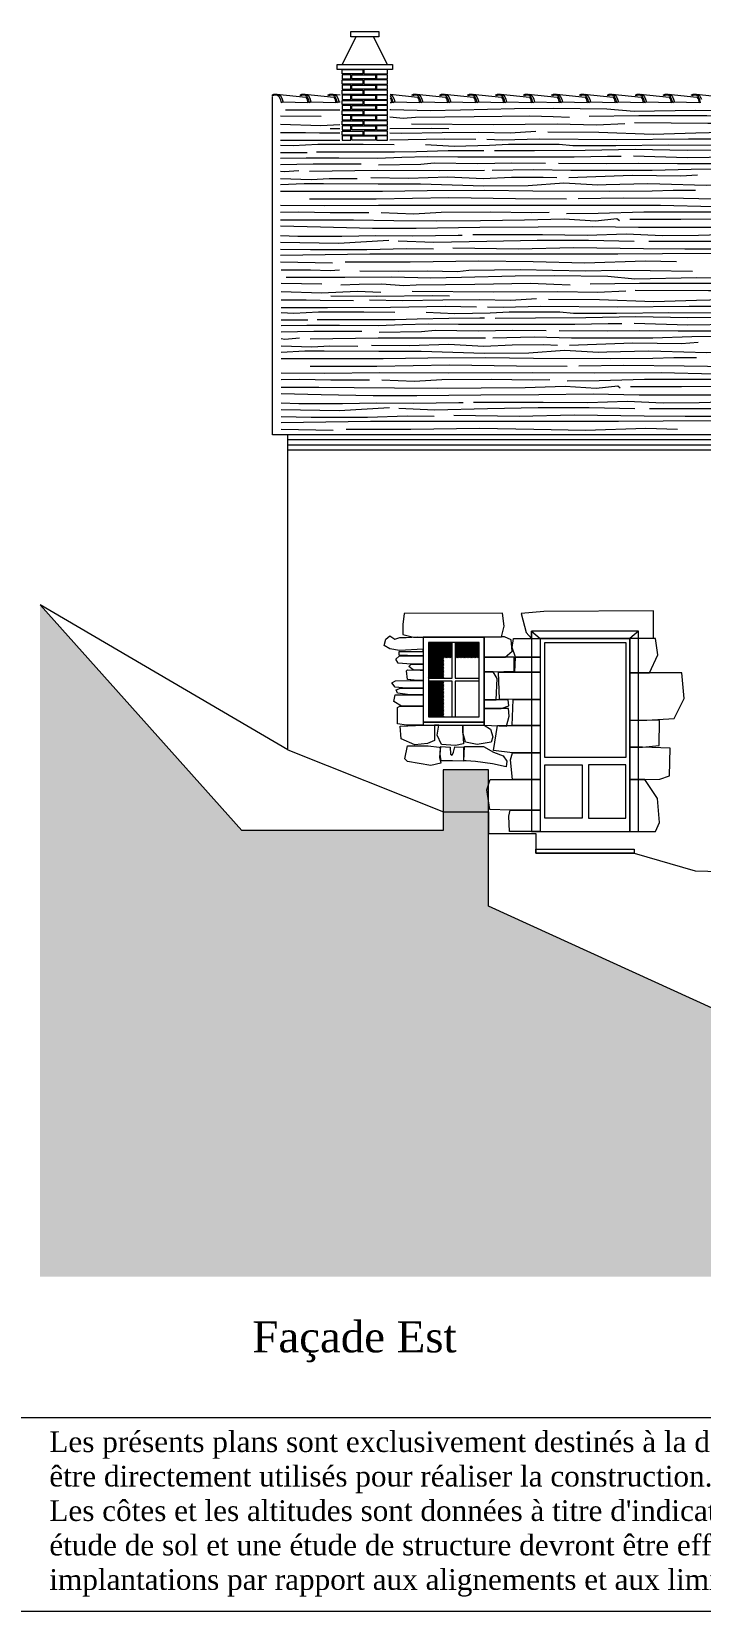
# Model space of a CAD drawing. Header units: millimetres. Extents: x -17502 to -16646, y 1856 to 2034.
# Drawn here: x -17155 to -17148.53, y 1856.2 to 1871.49 of the extents above; entities that cross this region are included whole.
import ezdxf

# ---------------------------------------------------------------- set-up
doc = ezdxf.new("R2010")
doc.units = ezdxf.units.MM
doc.layers.get('0').update_dxf_attribs({"lineweight": 9})
doc.layers.add('blocs', color=7, linetype='Continuous')
doc.layers.add('COUPE', color=7, linetype='Continuous', lineweight=9)
doc.styles.get("Standard").update_dxf_attribs({"font": 'times.ttf'})

msp = doc.modelspace()

# ---------------------------------------------------------------- hatches: boundary and pattern name
at = {"lineweight": 9}
msp.add_hatch(color=254, dxfattribs=at).paths.add_polyline_path([(-17129.451, 1860.347), (-17136.153, 1860.528), (-17139.438, 1860.759), (-17140.123, 1860.808), (-17142.623, 1860.808), (-17143.308, 1860.827), (-17143.653, 1861.318), (-17147.302, 1861.529), (-17150.575, 1863.022), (-17150.575, 1864.34), (-17151.014, 1864.34), (-17151.014, 1863.756), (-17152.963, 1863.756), (-17154.915, 1865.94), (-17154.915, 1859.435), (-17129.451, 1859.435)])
h = msp.add_hatch(dxfattribs=at)
h.set_pattern_fill('ANSI31', color=252, scale=0.003, angle=90, style=0)
h.set_pattern_definition([(135, (3149.006575, 3146.999477), (-0.006735192091, -0.006735192091), [])])
h.paths.add_polyline_path([(-17151.008, 1865.424), (-17150.928, 1865.424), (-17150.928, 1865.574), (-17151.158, 1865.574), (-17151.158, 1865.229), (-17151.008, 1865.229)])
h.paths.add_polyline_path([(-17151.008, 1865.199), (-17151.158, 1865.199), (-17151.158, 1864.854), (-17151.008, 1864.854)])
h.paths.add_polyline_path([(-17150.668, 1865.574), (-17150.898, 1865.574), (-17150.898, 1865.424), (-17150.668, 1865.424)])
h.paths.add_polyline_path([(-17147.332, 1865.864), (-17147.792, 1865.864), (-17147.792, 1865.454), (-17147.642, 1865.454), (-17147.642, 1865.714), (-17147.332, 1865.714)])
h.paths.add_polyline_path([(-17146.772, 1865.864), (-17147.232, 1865.864), (-17147.232, 1865.714), (-17146.772, 1865.714)])
h.paths.add_polyline_path([(-17147.642, 1865.424), (-17147.792, 1865.424), (-17147.792, 1865.014), (-17147.642, 1865.014)])
h.paths.add_polyline_path([(-17147.642, 1864.984), (-17147.792, 1864.984), (-17147.792, 1864.574), (-17147.642, 1864.574)])

# ---------------------------------------------------------------- linework, layer by layer
for p, q in [((-17152.963, 1863.756), (-17154.915, 1865.94)), ((-17150.575, 1864.34), (-17151.014, 1864.34)), ((-17151.014, 1864.34), (-17151.014, 1863.756)), ((-17150.575, 1863.022), (-17150.575, 1864.34)), ((-17151.014, 1863.756), (-17152.963, 1863.756)), ((-17147.302, 1861.529), (-17150.575, 1863.022))]:
    msp.add_line(p, q, dxfattribs=at)
for points in [[(-17151.992, 1871.168), (-17151.857, 1871.436)], [(-17151.554, 1871.168), (-17151.689, 1871.436)], [(-17152.517, 1867.584), (-17152.667, 1867.584), (-17152.667, 1870.858)], [(-17143.517, 1867.584), (-17152.517, 1867.584)], [(-17152.517, 1864.534), (-17152.517, 1867.584)], [(-17143.517, 1867.534), (-17152.517, 1867.534)], [(-17143.63, 1867.484), (-17152.517, 1867.484)], [(-17143.586, 1867.434), (-17152.517, 1867.434)], [(-17152.517, 1864.534), (-17154.915, 1865.94)], [(-17150.078, 1865.614), (-17149.208, 1865.614), (-17148.98, 1865.615), (-17148.981, 1865.88), (-17150.04, 1865.874), (-17150.26, 1865.856), (-17150.213, 1865.67), (-17150.16, 1865.614)], [(-17151.208, 1865.624), (-17151.208, 1864.774), (-17151.37, 1864.774), (-17151.457, 1864.787), (-17151.457, 1864.944), (-17151.436, 1864.958), (-17151.208, 1864.958), (-17151.337, 1864.958), (-17151.418, 1864.958), (-17151.494, 1865.004), (-17151.478, 1865.069), (-17151.208, 1865.069), (-17151.334, 1865.069), (-17151.457, 1865.084), (-17151.469, 1865.115), (-17151.429, 1865.131), (-17151.208, 1865.131), (-17151.373, 1865.131), (-17151.481, 1865.142), (-17151.513, 1865.183), (-17151.476, 1865.204), (-17151.336, 1865.207), (-17151.208, 1865.207), (-17151.264, 1865.207), (-17151.359, 1865.217), (-17151.369, 1865.299), (-17151.361, 1865.31), (-17151.238, 1865.306), (-17151.208, 1865.306), (-17151.306, 1865.308), (-17151.348, 1865.341), (-17151.324, 1865.365), (-17151.208, 1865.365), (-17151.324, 1865.365), (-17151.449, 1865.374), (-17151.473, 1865.414), (-17151.439, 1865.444), (-17151.208, 1865.444), (-17151.361, 1865.449), (-17151.441, 1865.452), (-17151.44, 1865.486), (-17151.339, 1865.487), (-17151.208, 1865.487), (-17151.208, 1865.509), (-17151.438, 1865.496), (-17151.531, 1865.511), (-17151.587, 1865.546), (-17151.571, 1865.606), (-17151.531, 1865.638), (-17151.482, 1865.607), (-17151.433, 1865.623), (-17151.373, 1865.622), (-17151.263, 1865.628), (-17151.208, 1865.624)], [(-17150.618, 1865.624), (-17150.618, 1864.774), (-17150.403, 1864.764), (-17150.377, 1864.862), (-17150.383, 1864.935), (-17150.618, 1864.935), (-17150.454, 1864.935), (-17150.379, 1864.961), (-17150.387, 1865.02), (-17150.618, 1865.02), (-17150.502, 1865.02), (-17150.493, 1865.227), (-17150.531, 1865.289), (-17150.618, 1865.289), (-17150.531, 1865.289), (-17150.329, 1865.296), (-17150.327, 1865.382), (-17150.327, 1865.432), (-17150.618, 1865.432), (-17150.416, 1865.432), (-17150.346, 1865.49), (-17150.356, 1865.599), (-17150.421, 1865.628), (-17150.45, 1865.628), (-17150.618, 1865.624)], [(-17149.125, 1865.683), (-17150.16, 1865.683)], [(-17150.16, 1865.614), (-17150.16, 1865.683)], [(-17150.16, 1865.683), (-17150.078, 1865.614)], [(-17149.125, 1865.683), (-17149.208, 1865.614)], [(-17150.16, 1865.614), (-17150.16, 1863.744)], [(-17149.208, 1865.614), (-17149.208, 1863.744), (-17148.959, 1863.744), (-17148.923, 1863.831), (-17148.94, 1864.063), (-17149.063, 1864.247), (-17149.208, 1864.247), (-17149.063, 1864.247), (-17148.919, 1864.25), (-17148.825, 1864.282), (-17148.817, 1864.552), (-17149.085, 1864.561), (-17149.208, 1864.561), (-17149.085, 1864.561), (-17148.924, 1864.578), (-17148.921, 1864.82), (-17149.208, 1864.823), (-17149.044, 1864.821), (-17148.779, 1864.837), (-17148.683, 1865.033), (-17148.705, 1865.28), (-17149.208, 1865.28), (-17149.018, 1865.28), (-17148.937, 1865.454), (-17148.959, 1865.613), (-17149.208, 1865.614)], [(-17151.208, 1864.774), (-17150.618, 1864.774), (-17150.556, 1864.734), (-17150.533, 1864.662), (-17150.551, 1864.609), (-17150.687, 1864.588), (-17150.799, 1864.608), (-17150.825, 1864.703), (-17150.825, 1864.774), (-17150.825, 1864.703), (-17150.819, 1864.592), (-17150.896, 1864.576), (-17151.032, 1864.586), (-17151.074, 1864.676), (-17151.057, 1864.774), (-17151.1, 1864.774), (-17151.1, 1864.627), (-17151.166, 1864.596), (-17151.29, 1864.585), (-17151.421, 1864.642), (-17151.432, 1864.764), (-17151.208, 1864.774)], [(-17151.36, 1864.575), (-17151.159, 1864.575), (-17151.055, 1864.561), (-17151.043, 1864.551), (-17151.051, 1864.461), (-17151.039, 1864.407), (-17151.134, 1864.385), (-17151.36, 1864.421), (-17151.386, 1864.448), (-17151.36, 1864.575)], [(-17152.517, 1864.534), (-17151.013, 1863.934), (-17150.578, 1863.934), (-17150.578, 1863.724), (-17150.118, 1863.724), (-17150.118, 1863.534), (-17149.168, 1863.534), (-17148.575, 1863.364), (-17147.842, 1863.344), (-17146.722, 1863.344), (-17145.522, 1863.293)]]:
    msp.add_lwpolyline(points, dxfattribs=at)
for points in [[(-17151.907, 1871.486), (-17151.639, 1871.486), (-17151.639, 1871.436), (-17151.907, 1871.436)], [(-17152.042, 1871.168), (-17151.504, 1871.168), (-17151.504, 1871.118), (-17152.042, 1871.118)], [(-17151.992, 1871.118), (-17151.794, 1871.118), (-17151.794, 1871.078), (-17151.992, 1871.078)], [(-17151.909, 1871.068), (-17151.992, 1871.068), (-17151.992, 1871.028), (-17151.909, 1871.028)], [(-17151.992, 1871.018), (-17151.794, 1871.018), (-17151.794, 1870.978), (-17151.992, 1870.978)], [(-17151.909, 1870.968), (-17151.992, 1870.968), (-17151.992, 1870.928), (-17151.909, 1870.928)], [(-17151.899, 1871.068), (-17151.669, 1871.068), (-17151.669, 1871.028), (-17151.899, 1871.028)], [(-17151.899, 1870.968), (-17151.669, 1870.968), (-17151.669, 1870.928), (-17151.899, 1870.928)], [(-17151.554, 1871.118), (-17151.784, 1871.118), (-17151.784, 1871.078), (-17151.554, 1871.078)], [(-17151.554, 1871.018), (-17151.784, 1871.018), (-17151.784, 1870.978), (-17151.554, 1870.978)], [(-17151.554, 1871.068), (-17151.659, 1871.068), (-17151.659, 1871.028), (-17151.554, 1871.028)], [(-17151.554, 1870.968), (-17151.659, 1870.968), (-17151.659, 1870.928), (-17151.554, 1870.928)], [(-17151.992, 1870.918), (-17151.794, 1870.918), (-17151.794, 1870.878), (-17151.992, 1870.878)], [(-17151.909, 1870.87), (-17151.992, 1870.87), (-17151.992, 1870.83), (-17151.909, 1870.83)], [(-17151.992, 1870.82), (-17151.794, 1870.82), (-17151.794, 1870.78), (-17151.992, 1870.78)], [(-17151.899, 1870.87), (-17151.669, 1870.87), (-17151.669, 1870.83), (-17151.899, 1870.83)], [(-17151.554, 1870.918), (-17151.784, 1870.918), (-17151.784, 1870.878), (-17151.554, 1870.878)], [(-17151.554, 1870.82), (-17151.784, 1870.82), (-17151.784, 1870.78), (-17151.554, 1870.78)], [(-17151.554, 1870.87), (-17151.659, 1870.87), (-17151.659, 1870.83), (-17151.554, 1870.83)], [(-17151.909, 1870.771), (-17151.992, 1870.771), (-17151.992, 1870.731), (-17151.909, 1870.731)], [(-17151.992, 1870.721), (-17151.794, 1870.721), (-17151.794, 1870.681), (-17151.992, 1870.681)], [(-17151.909, 1870.673), (-17151.992, 1870.673), (-17151.992, 1870.633), (-17151.909, 1870.633)], [(-17151.899, 1870.771), (-17151.669, 1870.771), (-17151.669, 1870.731), (-17151.899, 1870.731)], [(-17151.899, 1870.673), (-17151.669, 1870.673), (-17151.669, 1870.633), (-17151.899, 1870.633)], [(-17151.554, 1870.721), (-17151.784, 1870.721), (-17151.784, 1870.681), (-17151.554, 1870.681)], [(-17151.554, 1870.771), (-17151.659, 1870.771), (-17151.659, 1870.731), (-17151.554, 1870.731)], [(-17151.554, 1870.673), (-17151.659, 1870.673), (-17151.659, 1870.633), (-17151.554, 1870.633)], [(-17151.992, 1870.623), (-17151.794, 1870.623), (-17151.794, 1870.583), (-17151.992, 1870.583)], [(-17151.909, 1870.574), (-17151.992, 1870.574), (-17151.992, 1870.534), (-17151.909, 1870.534)], [(-17151.992, 1870.524), (-17151.794, 1870.524), (-17151.794, 1870.484), (-17151.992, 1870.484)], [(-17151.899, 1870.574), (-17151.669, 1870.574), (-17151.669, 1870.534), (-17151.899, 1870.534)], [(-17151.554, 1870.623), (-17151.784, 1870.623), (-17151.784, 1870.583), (-17151.554, 1870.583)], [(-17151.554, 1870.524), (-17151.784, 1870.524), (-17151.784, 1870.484), (-17151.554, 1870.484)], [(-17151.554, 1870.574), (-17151.659, 1870.574), (-17151.659, 1870.534), (-17151.554, 1870.534)], [(-17151.909, 1870.476), (-17151.992, 1870.476), (-17151.992, 1870.436), (-17151.909, 1870.436)], [(-17151.899, 1870.476), (-17151.669, 1870.476), (-17151.669, 1870.436), (-17151.899, 1870.436)], [(-17151.554, 1870.476), (-17151.659, 1870.476), (-17151.659, 1870.436), (-17151.554, 1870.436)], [(-17151.246, 1865.624), (-17150.618, 1865.624), (-17150.45, 1865.628), (-17150.425, 1865.733), (-17150.441, 1865.858), (-17151.391, 1865.854), (-17151.405, 1865.747), (-17151.404, 1865.651), (-17151.303, 1865.626)], [(-17150.618, 1865.624), (-17151.208, 1865.624), (-17151.208, 1864.774), (-17150.618, 1864.774)], [(-17150.618, 1865.624), (-17151.208, 1865.624), (-17151.208, 1864.804), (-17150.618, 1864.804)], [(-17149.125, 1865.683), (-17150.16, 1865.683), (-17150.16, 1863.744), (-17149.125, 1863.744)], [(-17150.668, 1865.574), (-17151.158, 1865.574), (-17151.158, 1864.854), (-17150.668, 1864.854)], [(-17150.928, 1865.574), (-17151.158, 1865.574), (-17151.158, 1865.229), (-17150.928, 1865.229)], [(-17150.668, 1865.574), (-17150.898, 1865.574), (-17150.898, 1865.229), (-17150.668, 1865.229)], [(-17150.078, 1865.614), (-17150.078, 1863.744), (-17150.374, 1863.744), (-17150.38, 1863.892), (-17150.368, 1863.95), (-17150.078, 1863.95), (-17150.368, 1863.95), (-17150.563, 1863.957), (-17150.592, 1864.147), (-17150.559, 1864.247), (-17150.078, 1864.247), (-17150.344, 1864.247), (-17150.364, 1864.437), (-17150.343, 1864.505), (-17150.078, 1864.505), (-17150.343, 1864.505), (-17150.527, 1864.529), (-17150.489, 1864.77), (-17150.078, 1864.77), (-17150.347, 1864.77), (-17150.339, 1865.022), (-17150.078, 1865.022), (-17150.339, 1865.022), (-17150.471, 1865.024), (-17150.479, 1865.288), (-17150.078, 1865.288), (-17150.323, 1865.288), (-17150.316, 1865.433), (-17150.078, 1865.433), (-17150.316, 1865.433), (-17150.348, 1865.526), (-17150.333, 1865.614)], [(-17149.208, 1865.614), (-17150.078, 1865.614), (-17150.078, 1863.744), (-17149.208, 1863.744)], [(-17150.031, 1865.574), (-17149.246, 1865.574), (-17149.246, 1864.46), (-17150.031, 1864.46)], [(-17150.928, 1865.199), (-17151.158, 1865.199), (-17151.158, 1864.854), (-17150.928, 1864.854)], [(-17150.668, 1865.199), (-17150.898, 1865.199), (-17150.898, 1864.854), (-17150.668, 1864.854)], [(-17150.618, 1864.804), (-17151.208, 1864.804), (-17151.208, 1864.774), (-17150.618, 1864.774)], [(-17151.037, 1864.566), (-17150.947, 1864.562), (-17150.945, 1864.492), (-17150.928, 1864.484), (-17150.914, 1864.513), (-17150.901, 1864.563), (-17150.819, 1864.561), (-17150.819, 1864.427), (-17150.926, 1864.428), (-17151.036, 1864.428), (-17151.044, 1864.494)], [(-17150.81, 1864.568), (-17150.626, 1864.566), (-17150.529, 1864.514), (-17150.435, 1864.478), (-17150.4, 1864.425), (-17150.406, 1864.372), (-17150.537, 1864.399), (-17150.703, 1864.421), (-17150.793, 1864.428), (-17150.814, 1864.429)], [(-17150.031, 1864.391), (-17149.669, 1864.391), (-17149.669, 1863.873), (-17150.031, 1863.873)], [(-17149.246, 1864.391), (-17149.608, 1864.391), (-17149.608, 1863.873), (-17149.246, 1863.873)], [(-17150.118, 1863.574), (-17149.168, 1863.574), (-17149.168, 1863.534), (-17150.118, 1863.534)], [(-17163.843, 1858.074), (-17128.715, 1858.074), (-17128.715, 1856.197), (-17163.843, 1856.197)]]:
    msp.add_lwpolyline(points, close=True, dxfattribs=at)
at = {"layer": 'blocs', "lineweight": 9}
for points in [[(-17152.589, 1870.672), (-17152.195, 1870.667)], [(-17152.54, 1870.729), (-17152.014, 1870.729)], [(-17151.532, 1870.732), (-17151.522, 1870.732), (-17151.14, 1870.722), (-17150.846, 1870.729), (-17150.324, 1870.742), (-17149.949, 1870.745), (-17149.43, 1870.738), (-17149.166, 1870.716), (-17148.572, 1870.725), (-17147.613, 1870.722), (-17147.033, 1870.721)], [(-17151.532, 1870.66), (-17151.402, 1870.65), (-17151.284, 1870.657), (-17150.716, 1870.663), (-17150.178, 1870.67), (-17149.95, 1870.663), (-17149.793, 1870.657)], [(-17149.601, 1870.667), (-17149.121, 1870.673), (-17148.465, 1870.673), (-17147.871, 1870.67)], [(-17152.589, 1870.59), (-17152.198, 1870.579), (-17152.014, 1870.587)], [(-17152.589, 1870.51), (-17152.348, 1870.51), (-17152.211, 1870.507), (-17152.014, 1870.505)], [(-17152.109, 1870.549), (-17152.014, 1870.548)], [(-17151.532, 1870.547), (-17151.127, 1870.552), (-17150.961, 1870.549)], [(-17151.532, 1870.506), (-17151.414, 1870.503), (-17151.026, 1870.51), (-17150.674, 1870.513), (-17150.367, 1870.507), (-17150.119, 1870.523)], [(-17151.322, 1870.595), (-17150.532, 1870.588), (-17149.912, 1870.592), (-17149.53, 1870.585), (-17149.256, 1870.598)], [(-17150.002, 1870.516), (-17149.51, 1870.513), (-17148.984, 1870.494), (-17148.57, 1870.507), (-17147.92, 1870.523), (-17147.45, 1870.526), (-17147.081, 1870.502)], [(-17149.163, 1870.605), (-17148.454, 1870.601), (-17147.723, 1870.601), (-17147.205, 1870.588), (-17147.081, 1870.582)], [(-17152.589, 1870.435), (-17152.142, 1870.435), (-17152.014, 1870.436)], [(-17152.589, 1870.387), (-17152.468, 1870.383), (-17152.227, 1870.396), (-17151.789, 1870.396), (-17151.489, 1870.392)], [(-17151.532, 1870.438), (-17151.532, 1870.438), (-17151.003, 1870.448), (-17150.7, 1870.445)], [(-17151.186, 1870.392), (-17150.908, 1870.379), (-17150.566, 1870.386), (-17150.383, 1870.396), (-17149.893, 1870.396), (-17149.76, 1870.383), (-17149.345, 1870.383), (-17148.837, 1870.389), (-17148.227, 1870.386), (-17147.913, 1870.389), (-17147.443, 1870.392), (-17147.358, 1870.399)], [(-17150.593, 1870.445), (-17150.443, 1870.438), (-17150.081, 1870.448), (-17149.333, 1870.441), (-17148.642, 1870.448), (-17147.989, 1870.448), (-17147.633, 1870.436), (-17147.081, 1870.427), (-17147.081, 1870.427)], [(-17152.589, 1870.317), (-17152.332, 1870.317)], [(-17152.589, 1870.262), (-17152.341, 1870.265), (-17152.025, 1870.265), (-17151.65, 1870.262), (-17151.415, 1870.272), (-17151.167, 1870.278), (-17150.873, 1870.275), (-17150.449, 1870.275), (-17150.096, 1870.275), (-17149.748, 1870.275), (-17149.425, 1870.281), (-17149.294, 1870.281)], [(-17152.589, 1870.201), (-17152.272, 1870.206), (-17151.992, 1870.206), (-17151.809, 1870.206)], [(-17152.24, 1870.321), (-17151.953, 1870.321), (-17151.718, 1870.321), (-17151.486, 1870.321), (-17151.274, 1870.327), (-17150.967, 1870.334), (-17150.667, 1870.337), (-17150.622, 1870.337)], [(-17151.642, 1870.197), (-17151.231, 1870.203), (-17151.101, 1870.216), (-17150.68, 1870.21), (-17150.35, 1870.216), (-17150.024, 1870.213)], [(-17150.518, 1870.334), (-17150.13, 1870.337), (-17149.641, 1870.34), (-17149.158, 1870.35), (-17148.655, 1870.34), (-17148.332, 1870.343), (-17147.758, 1870.337), (-17147.523, 1870.324), (-17147.081, 1870.309), (-17147.081, 1870.309)], [(-17149.9, 1870.213), (-17149.433, 1870.21), (-17149.123, 1870.213), (-17148.749, 1870.21), (-17148.344, 1870.21), (-17147.874, 1870.213), (-17147.512, 1870.213), (-17147.081, 1870.193)], [(-17149.174, 1870.285), (-17148.655, 1870.268), (-17148.227, 1870.275), (-17147.643, 1870.275), (-17147.081, 1870.254), (-17147.081, 1870.254)], [(-17152.589, 1870.136), (-17152.553, 1870.131), (-17152.412, 1870.141)], [(-17152.589, 1870.064), (-17152.292, 1870.056), (-17152.119, 1870.066), (-17151.848, 1870.063)], [(-17152.308, 1870.135), (-17151.652, 1870.144), (-17151.055, 1870.141), (-17150.614, 1870.144)], [(-17151.714, 1870.073), (-17151.349, 1870.069), (-17150.97, 1870.082), (-17150.627, 1870.063), (-17150.353, 1870.076), (-17150.047, 1870.079), (-17149.916, 1870.073)], [(-17150.542, 1870.144), (-17150.138, 1870.151), (-17149.779, 1870.144), (-17149.309, 1870.144), (-17148.992, 1870.144), (-17148.615, 1870.154), (-17148.213, 1870.158), (-17147.981, 1870.154), (-17147.639, 1870.151), (-17147.348, 1870.154), (-17147.081, 1870.128), (-17147.081, 1870.128)], [(-17149.799, 1870.073), (-17149.186, 1870.096), (-17148.716, 1870.089), (-17148.553, 1870.099)], [(-17152.589, 1870.005), (-17152.36, 1870.017), (-17152.174, 1870.017), (-17151.645, 1870.014), (-17151.234, 1870.014), (-17150.621, 1869.994), (-17150.193, 1869.998), (-17149.847, 1870.024), (-17149.518, 1870.004), (-17149.439, 1870.007), (-17149.038, 1870.017), (-17148.917, 1870.014), (-17148.471, 1870.001), (-17148.171, 1870.017), (-17147.59, 1870.004), (-17147.081, 1869.997)], [(-17152.589, 1869.942), (-17152.066, 1869.942), (-17151.603, 1869.942), (-17151.169, 1869.949), (-17150.614, 1869.952), (-17150.148, 1869.945), (-17149.407, 1869.942), (-17148.992, 1869.945), (-17148.791, 1869.952), (-17148.572, 1869.952)], [(-17152.589, 1869.805), (-17152.168, 1869.802), (-17151.64, 1869.808), (-17150.971, 1869.805), (-17150.155, 1869.808), (-17149.555, 1869.805), (-17148.912, 1869.808), (-17148.393, 1869.795), (-17147.809, 1869.812), (-17147.316, 1869.808), (-17147.081, 1869.797)], [(-17152.308, 1869.867), (-17151.665, 1869.867), (-17150.96, 1869.88), (-17150.314, 1869.87), (-17149.821, 1869.867)], [(-17149.708, 1869.87), (-17149.274, 1869.877), (-17148.69, 1869.874), (-17148.24, 1869.864), (-17147.727, 1869.877), (-17147.277, 1869.86), (-17147.081, 1869.858)], [(-17152.589, 1869.74), (-17152.411, 1869.742), (-17152.108, 1869.736), (-17151.842, 1869.736), (-17151.735, 1869.736)], [(-17152.589, 1869.666), (-17152.226, 1869.666), (-17151.884, 1869.663), (-17151.493, 1869.659), (-17151.079, 1869.655), (-17150.655, 1869.659), (-17150.227, 1869.663), (-17149.843, 1869.674), (-17149.541, 1869.655), (-17149.333, 1869.678), (-17149.31, 1869.659)], [(-17152.589, 1869.605), (-17152.201, 1869.596), (-17151.698, 1869.584), (-17151.277, 1869.584), (-17150.659, 1869.592), (-17150.096, 1869.596), (-17149.571, 1869.599), (-17149.125, 1869.592), (-17148.701, 1869.592), (-17148.38, 1869.592)], [(-17151.614, 1869.736), (-17151.299, 1869.724), (-17151.036, 1869.739), (-17150.556, 1869.742), (-17150.159, 1869.736), (-17149.99, 1869.739)], [(-17149.823, 1869.726), (-17149.514, 1869.73), (-17149.074, 1869.741), (-17148.724, 1869.741), (-17148.452, 1869.741), (-17148.277, 1869.741)], [(-17149.21, 1869.67), (-17148.715, 1869.67), (-17148.075, 1869.674), (-17147.307, 1869.674), (-17147.081, 1869.658)], [(-17152.589, 1869.514), (-17152.42, 1869.506), (-17151.995, 1869.506), (-17151.668, 1869.514), (-17151.31, 1869.51), (-17150.871, 1869.517), (-17150.83, 1869.517)], [(-17152.589, 1869.449), (-17152.029, 1869.439), (-17151.541, 1869.469)], [(-17151.452, 1869.462), (-17151.106, 1869.447), (-17150.592, 1869.458), (-17150.104, 1869.469), (-17149.608, 1869.469), (-17149.166, 1869.458)], [(-17150.729, 1869.521), (-17150.055, 1869.521), (-17149.623, 1869.517), (-17149.243, 1869.529), (-17148.894, 1869.514), (-17148.544, 1869.517), (-17148.116, 1869.529), (-17147.364, 1869.529), (-17147.081, 1869.505)], [(-17149.024, 1869.458), (-17148.521, 1869.458), (-17147.989, 1869.458), (-17147.296, 1869.454), (-17147.081, 1869.441)], [(-17152.589, 1869.382), (-17152.298, 1869.376), (-17151.754, 1869.376), (-17151.37, 1869.387), (-17151.11, 1869.383)], [(-17152.589, 1869.324), (-17151.724, 1869.335), (-17150.822, 1869.335), (-17150.1, 1869.335), (-17149.325, 1869.335), (-17148.894, 1869.339), (-17148.216, 1869.342), (-17147.602, 1869.324), (-17147.081, 1869.316)], [(-17150.92, 1869.395), (-17150.287, 1869.383), (-17149.754, 1869.398), (-17149.077, 1869.387), (-17148.678, 1869.383), (-17147.937, 1869.383), (-17147.461, 1869.387)], [(-17152.589, 1869.259), (-17152.085, 1869.249)], [(-17152.582, 1869.18), (-17152.419, 1869.182), (-17152.3, 1869.182), (-17152.107, 1869.174), (-17152.019, 1869.179)], [(-17151.962, 1869.257), (-17151.336, 1869.257), (-17150.669, 1869.268), (-17150.144, 1869.26), (-17149.645, 1869.249), (-17149.061, 1869.268), (-17148.756, 1869.26)], [(-17151.822, 1869.171), (-17151.447, 1869.168), (-17151.166, 1869.171), (-17150.875, 1869.166), (-17150.766, 1869.178), (-17150.27, 1869.183), (-17149.957, 1869.178), (-17149.638, 1869.171), (-17149.332, 1869.178), (-17149.013, 1869.175), (-17148.604, 1869.168)], [(-17152.582, 1869.052), (-17152.188, 1869.046)], [(-17152.533, 1869.109), (-17151.965, 1869.109), (-17151.515, 1869.112), (-17151.133, 1869.102), (-17150.839, 1869.109), (-17150.317, 1869.122), (-17149.942, 1869.125), (-17149.423, 1869.118), (-17149.159, 1869.095), (-17148.565, 1869.105), (-17147.606, 1869.102), (-17147.026, 1869.1)], [(-17152.005, 1869.037), (-17151.829, 1869.043), (-17151.61, 1869.046), (-17151.395, 1869.03), (-17151.277, 1869.037), (-17150.709, 1869.043), (-17150.171, 1869.05), (-17149.943, 1869.043), (-17149.786, 1869.037)], [(-17149.594, 1869.046), (-17149.114, 1869.053), (-17148.458, 1869.053), (-17147.864, 1869.05)], [(-17149.156, 1868.985), (-17148.448, 1868.981), (-17147.717, 1868.981), (-17147.198, 1868.968), (-17147.074, 1868.962)], [(-17152.582, 1868.97), (-17152.191, 1868.958), (-17151.848, 1868.975), (-17151.617, 1868.965)], [(-17152.582, 1868.89), (-17152.341, 1868.89), (-17152.204, 1868.886), (-17151.884, 1868.883)], [(-17152.582, 1868.815), (-17152.135, 1868.815), (-17151.525, 1868.818), (-17150.996, 1868.828), (-17150.693, 1868.824)], [(-17152.103, 1868.929), (-17151.659, 1868.926), (-17151.12, 1868.932), (-17150.954, 1868.929)], [(-17151.727, 1868.89), (-17151.407, 1868.883), (-17151.019, 1868.89), (-17150.667, 1868.893), (-17150.36, 1868.886), (-17150.112, 1868.903)], [(-17151.315, 1868.975), (-17150.525, 1868.968), (-17149.905, 1868.971), (-17149.523, 1868.965), (-17149.249, 1868.978)], [(-17150.586, 1868.824), (-17150.436, 1868.818), (-17150.074, 1868.828), (-17149.327, 1868.821), (-17148.635, 1868.828), (-17147.982, 1868.828), (-17147.626, 1868.816), (-17147.074, 1868.807), (-17147.074, 1868.807)], [(-17149.995, 1868.896), (-17149.503, 1868.893), (-17148.977, 1868.873), (-17148.563, 1868.887), (-17147.913, 1868.903), (-17147.443, 1868.906), (-17147.074, 1868.882)], [(-17152.582, 1868.767), (-17152.461, 1868.762), (-17152.22, 1868.775), (-17151.782, 1868.775), (-17151.482, 1868.772)], [(-17152.582, 1868.697), (-17152.325, 1868.697)], [(-17152.233, 1868.7), (-17151.946, 1868.7), (-17151.711, 1868.7), (-17151.479, 1868.7), (-17151.267, 1868.707), (-17150.961, 1868.713), (-17150.66, 1868.717), (-17150.615, 1868.717)], [(-17151.179, 1868.772), (-17150.901, 1868.759), (-17150.559, 1868.766), (-17150.376, 1868.775), (-17149.886, 1868.775), (-17149.753, 1868.762), (-17149.338, 1868.762), (-17148.83, 1868.769), (-17148.22, 1868.766), (-17147.906, 1868.769), (-17147.436, 1868.772), (-17147.352, 1868.779)], [(-17150.511, 1868.713), (-17150.123, 1868.717), (-17149.634, 1868.72), (-17149.151, 1868.73), (-17148.648, 1868.72), (-17148.325, 1868.723), (-17147.751, 1868.717), (-17147.516, 1868.704), (-17147.074, 1868.689), (-17147.074, 1868.689)], [(-17152.582, 1868.642), (-17152.335, 1868.645), (-17152.018, 1868.645), (-17151.643, 1868.642), (-17151.408, 1868.651), (-17151.16, 1868.658), (-17150.866, 1868.655), (-17150.442, 1868.655), (-17150.089, 1868.655), (-17149.741, 1868.655), (-17149.418, 1868.661), (-17149.287, 1868.661)], [(-17152.582, 1868.581), (-17152.265, 1868.586), (-17151.985, 1868.586), (-17151.802, 1868.586)], [(-17152.582, 1868.516), (-17152.546, 1868.511), (-17152.405, 1868.521)], [(-17152.301, 1868.514), (-17151.645, 1868.524), (-17151.048, 1868.521), (-17150.607, 1868.524)], [(-17151.635, 1868.576), (-17151.224, 1868.583), (-17151.094, 1868.596), (-17150.673, 1868.589), (-17150.343, 1868.596), (-17150.017, 1868.593)], [(-17150.536, 1868.524), (-17150.131, 1868.531), (-17149.772, 1868.524), (-17149.302, 1868.524), (-17148.985, 1868.524), (-17148.608, 1868.534), (-17148.206, 1868.537), (-17147.975, 1868.534), (-17147.632, 1868.531), (-17147.341, 1868.534), (-17147.074, 1868.508), (-17147.074, 1868.508)], [(-17149.893, 1868.593), (-17149.426, 1868.589), (-17149.116, 1868.593), (-17148.742, 1868.589), (-17148.337, 1868.589), (-17147.867, 1868.593), (-17147.505, 1868.593), (-17147.074, 1868.573)], [(-17149.167, 1868.665), (-17148.648, 1868.648), (-17148.22, 1868.655), (-17147.636, 1868.655), (-17147.074, 1868.634), (-17147.074, 1868.634)], [(-17152.582, 1868.444), (-17152.285, 1868.436), (-17152.112, 1868.446), (-17151.841, 1868.443)], [(-17152.582, 1868.385), (-17152.353, 1868.397), (-17152.167, 1868.397), (-17151.638, 1868.394), (-17151.227, 1868.394), (-17150.614, 1868.374), (-17150.186, 1868.377), (-17149.84, 1868.404), (-17149.511, 1868.384), (-17149.432, 1868.387), (-17149.031, 1868.397), (-17148.91, 1868.394), (-17148.464, 1868.381), (-17148.164, 1868.397), (-17147.583, 1868.384), (-17147.074, 1868.377)], [(-17151.707, 1868.452), (-17151.342, 1868.449), (-17150.963, 1868.462), (-17150.621, 1868.443), (-17150.346, 1868.456), (-17150.04, 1868.459), (-17149.909, 1868.452)], [(-17149.792, 1868.453), (-17149.179, 1868.475), (-17148.709, 1868.469), (-17148.546, 1868.479)], [(-17152.582, 1868.322), (-17152.059, 1868.322), (-17151.596, 1868.322), (-17151.162, 1868.328), (-17150.607, 1868.332), (-17150.141, 1868.325), (-17149.4, 1868.322), (-17148.985, 1868.325), (-17148.784, 1868.332), (-17148.565, 1868.332)], [(-17152.301, 1868.247), (-17151.658, 1868.247), (-17150.953, 1868.26), (-17150.307, 1868.25), (-17149.814, 1868.247)], [(-17149.701, 1868.25), (-17149.267, 1868.257), (-17148.683, 1868.253), (-17148.233, 1868.244), (-17147.72, 1868.257), (-17147.27, 1868.24), (-17147.074, 1868.238)], [(-17152.582, 1868.184), (-17152.161, 1868.182), (-17151.633, 1868.188), (-17150.964, 1868.185), (-17150.148, 1868.188), (-17149.548, 1868.185), (-17148.905, 1868.188), (-17148.386, 1868.175), (-17147.802, 1868.191), (-17147.31, 1868.188), (-17147.074, 1868.176)], [(-17152.582, 1868.12), (-17152.404, 1868.122), (-17152.101, 1868.116), (-17151.835, 1868.116), (-17151.728, 1868.116)], [(-17151.607, 1868.116), (-17151.293, 1868.104), (-17151.029, 1868.119), (-17150.549, 1868.122), (-17150.152, 1868.116), (-17149.983, 1868.119)], [(-17149.816, 1868.106), (-17149.507, 1868.109), (-17149.067, 1868.121), (-17148.717, 1868.121), (-17148.445, 1868.121), (-17148.27, 1868.121)], [(-17152.582, 1868.046), (-17152.219, 1868.046), (-17151.877, 1868.043), (-17151.486, 1868.039), (-17151.072, 1868.035), (-17150.648, 1868.039), (-17150.22, 1868.043), (-17149.836, 1868.054), (-17149.534, 1868.035), (-17149.326, 1868.057), (-17149.303, 1868.039)], [(-17152.582, 1867.985), (-17152.194, 1867.975), (-17151.691, 1867.964), (-17151.27, 1867.964), (-17150.652, 1867.972), (-17150.089, 1867.975), (-17149.564, 1867.979), (-17149.118, 1867.972), (-17148.694, 1867.972), (-17148.373, 1867.972)], [(-17149.203, 1868.05), (-17148.708, 1868.05), (-17148.068, 1868.054), (-17147.3, 1868.054), (-17147.074, 1868.038)], [(-17152.582, 1867.893), (-17152.413, 1867.886), (-17151.988, 1867.886), (-17151.661, 1867.894), (-17151.303, 1867.89), (-17150.864, 1867.897), (-17150.823, 1867.897)], [(-17152.582, 1867.829), (-17152.022, 1867.819), (-17151.534, 1867.849)], [(-17152.582, 1867.762), (-17152.291, 1867.756), (-17151.747, 1867.756), (-17151.363, 1867.767), (-17151.103, 1867.763)], [(-17151.445, 1867.841), (-17151.099, 1867.826), (-17150.585, 1867.838), (-17150.097, 1867.849), (-17149.601, 1867.849), (-17149.159, 1867.838)], [(-17150.913, 1867.774), (-17150.28, 1867.763), (-17149.747, 1867.778), (-17149.07, 1867.767), (-17148.672, 1867.763), (-17147.93, 1867.763), (-17147.454, 1867.767)], [(-17150.722, 1867.901), (-17150.048, 1867.901), (-17149.616, 1867.897), (-17149.236, 1867.908), (-17148.887, 1867.894), (-17148.537, 1867.897), (-17148.109, 1867.908), (-17147.357, 1867.908), (-17147.074, 1867.885)], [(-17149.017, 1867.838), (-17148.514, 1867.838), (-17147.982, 1867.838), (-17147.289, 1867.834), (-17147.074, 1867.821)], [(-17152.582, 1867.704), (-17151.717, 1867.715), (-17150.815, 1867.715), (-17150.093, 1867.715), (-17149.318, 1867.715), (-17148.887, 1867.718), (-17148.21, 1867.722), (-17147.595, 1867.704), (-17147.074, 1867.696)], [(-17152.582, 1867.639), (-17152.078, 1867.629)], [(-17151.955, 1867.637), (-17151.329, 1867.637), (-17150.663, 1867.648), (-17150.137, 1867.64), (-17149.638, 1867.629), (-17149.054, 1867.648), (-17148.749, 1867.64)]]:
    msp.add_lwpolyline(points, dxfattribs=at)
at = {"layer": 'COUPE', "color": 7, "linetype": 'Continuous', "lineweight": 9}
for p, q in [((-17152.667, 1870.874), (-17152.653, 1870.88)), ((-17152.665, 1870.863), (-17152.667, 1870.874)), ((-17152.654, 1870.868), (-17152.665, 1870.863)), ((-17152.638, 1870.871), (-17152.654, 1870.868)), ((-17152.653, 1870.88), (-17152.624, 1870.882)), ((-17152.617, 1870.867), (-17152.638, 1870.871)), ((-17152.624, 1870.882), (-17152.345, 1870.851)), ((-17152.618, 1870.882), (-17152.592, 1870.867)), ((-17152.601, 1870.854), (-17152.617, 1870.867)), ((-17152.586, 1870.827), (-17152.601, 1870.854)), ((-17152.592, 1870.867), (-17152.582, 1870.855)), ((-17152.58, 1870.798), (-17152.586, 1870.827)), ((-17152.582, 1870.855), (-17152.572, 1870.833)), ((-17152.572, 1870.833), (-17152.564, 1870.802)), ((-17152.397, 1870.874), (-17152.383, 1870.88)), ((-17152.395, 1870.863), (-17152.397, 1870.874)), ((-17152.383, 1870.868), (-17152.395, 1870.863)), ((-17152.383, 1870.88), (-17152.354, 1870.882)), ((-17152.368, 1870.871), (-17152.383, 1870.868)), ((-17152.346, 1870.867), (-17152.368, 1870.871)), ((-17152.354, 1870.882), (-17152.074, 1870.851)), ((-17152.348, 1870.882), (-17152.322, 1870.867)), ((-17152.331, 1870.854), (-17152.346, 1870.867)), ((-17152.345, 1870.851), (-17152.335, 1870.835)), ((-17152.335, 1870.835), (-17152.325, 1870.798)), ((-17152.316, 1870.827), (-17152.331, 1870.854)), ((-17152.322, 1870.867), (-17152.312, 1870.855)), ((-17152.31, 1870.798), (-17152.316, 1870.827)), ((-17152.312, 1870.855), (-17152.301, 1870.833)), ((-17152.301, 1870.833), (-17152.294, 1870.802)), ((-17152.127, 1870.874), (-17152.112, 1870.88)), ((-17152.125, 1870.863), (-17152.127, 1870.874)), ((-17152.113, 1870.868), (-17152.125, 1870.863)), ((-17152.097, 1870.871), (-17152.113, 1870.868)), ((-17152.112, 1870.88), (-17152.083, 1870.882)), ((-17152.076, 1870.867), (-17152.097, 1870.871)), ((-17152.083, 1870.882), (-17152.011, 1870.874)), ((-17152.078, 1870.882), (-17152.052, 1870.867)), ((-17152.06, 1870.854), (-17152.076, 1870.867)), ((-17152.074, 1870.851), (-17152.064, 1870.835)), ((-17152.064, 1870.835), (-17152.054, 1870.798)), ((-17152.046, 1870.827), (-17152.06, 1870.854)), ((-17152.052, 1870.867), (-17152.042, 1870.855)), ((-17152.039, 1870.798), (-17152.046, 1870.827)), ((-17152.042, 1870.855), (-17152.031, 1870.833)), ((-17152.031, 1870.833), (-17152.023, 1870.802)), ((-17151.527, 1870.881), (-17151.263, 1870.851)), ((-17151.527, 1870.877), (-17151.511, 1870.867)), ((-17151.52, 1870.854), (-17151.527, 1870.86)), ((-17151.527, 1870.841), (-17151.523, 1870.835)), ((-17151.523, 1870.835), (-17151.514, 1870.798)), ((-17151.505, 1870.827), (-17151.52, 1870.854)), ((-17151.511, 1870.867), (-17151.501, 1870.855)), ((-17151.498, 1870.798), (-17151.505, 1870.827)), ((-17151.501, 1870.855), (-17151.49, 1870.833)), ((-17151.49, 1870.833), (-17151.482, 1870.802)), ((-17151.315, 1870.874), (-17151.301, 1870.88)), ((-17151.313, 1870.863), (-17151.315, 1870.874)), ((-17151.302, 1870.868), (-17151.313, 1870.863)), ((-17151.286, 1870.871), (-17151.302, 1870.868)), ((-17151.301, 1870.88), (-17151.272, 1870.882)), ((-17151.265, 1870.867), (-17151.286, 1870.871)), ((-17151.272, 1870.882), (-17150.993, 1870.851)), ((-17151.267, 1870.882), (-17151.24, 1870.867)), ((-17151.249, 1870.854), (-17151.265, 1870.867)), ((-17151.263, 1870.851), (-17151.253, 1870.835)), ((-17151.253, 1870.835), (-17151.243, 1870.798)), ((-17151.234, 1870.827), (-17151.249, 1870.854)), ((-17151.24, 1870.867), (-17151.231, 1870.855)), ((-17151.228, 1870.798), (-17151.234, 1870.827)), ((-17151.231, 1870.855), (-17151.22, 1870.833)), ((-17151.22, 1870.833), (-17151.212, 1870.802)), ((-17151.045, 1870.874), (-17151.031, 1870.88)), ((-17151.043, 1870.863), (-17151.045, 1870.874)), ((-17151.031, 1870.868), (-17151.043, 1870.863)), ((-17151.031, 1870.88), (-17151.002, 1870.882)), ((-17151.016, 1870.871), (-17151.031, 1870.868)), ((-17150.994, 1870.867), (-17151.016, 1870.871)), ((-17151.002, 1870.882), (-17150.722, 1870.851)), ((-17150.996, 1870.882), (-17150.97, 1870.867)), ((-17150.979, 1870.854), (-17150.994, 1870.867)), ((-17150.993, 1870.851), (-17150.983, 1870.835)), ((-17150.983, 1870.835), (-17150.973, 1870.798)), ((-17150.964, 1870.827), (-17150.979, 1870.854)), ((-17150.97, 1870.867), (-17150.96, 1870.855)), ((-17150.958, 1870.798), (-17150.964, 1870.827)), ((-17150.96, 1870.855), (-17150.949, 1870.833)), ((-17150.949, 1870.833), (-17150.942, 1870.802)), ((-17150.775, 1870.874), (-17150.761, 1870.88)), ((-17150.773, 1870.863), (-17150.775, 1870.874)), ((-17150.761, 1870.868), (-17150.773, 1870.863)), ((-17150.761, 1870.88), (-17150.731, 1870.882)), ((-17150.745, 1870.871), (-17150.761, 1870.868)), ((-17150.724, 1870.867), (-17150.745, 1870.871)), ((-17150.731, 1870.882), (-17150.452, 1870.851)), ((-17150.726, 1870.882), (-17150.7, 1870.867)), ((-17150.708, 1870.854), (-17150.724, 1870.867)), ((-17150.722, 1870.851), (-17150.712, 1870.835)), ((-17150.712, 1870.835), (-17150.702, 1870.798)), ((-17150.694, 1870.827), (-17150.708, 1870.854)), ((-17150.7, 1870.867), (-17150.69, 1870.855)), ((-17150.687, 1870.798), (-17150.694, 1870.827)), ((-17150.69, 1870.855), (-17150.679, 1870.833)), ((-17150.679, 1870.833), (-17150.671, 1870.802)), ((-17150.504, 1870.874), (-17150.49, 1870.88)), ((-17150.502, 1870.863), (-17150.504, 1870.874)), ((-17150.49, 1870.868), (-17150.502, 1870.863)), ((-17150.49, 1870.88), (-17150.461, 1870.882)), ((-17150.475, 1870.871), (-17150.49, 1870.868)), ((-17150.453, 1870.867), (-17150.475, 1870.871)), ((-17150.461, 1870.882), (-17150.181, 1870.851)), ((-17150.455, 1870.882), (-17150.429, 1870.867)), ((-17150.438, 1870.854), (-17150.453, 1870.867)), ((-17150.452, 1870.851), (-17150.442, 1870.835)), ((-17150.442, 1870.835), (-17150.432, 1870.798)), ((-17150.423, 1870.827), (-17150.438, 1870.854)), ((-17150.429, 1870.867), (-17150.419, 1870.855)), ((-17150.417, 1870.798), (-17150.423, 1870.827)), ((-17150.419, 1870.855), (-17150.408, 1870.833)), ((-17150.408, 1870.833), (-17150.401, 1870.802)), ((-17150.234, 1870.874), (-17150.22, 1870.88)), ((-17150.232, 1870.863), (-17150.234, 1870.874)), ((-17150.22, 1870.868), (-17150.232, 1870.863)), ((-17150.22, 1870.88), (-17150.191, 1870.882)), ((-17150.205, 1870.871), (-17150.22, 1870.868)), ((-17150.183, 1870.867), (-17150.205, 1870.871)), ((-17150.191, 1870.882), (-17149.911, 1870.851)), ((-17150.185, 1870.882), (-17150.159, 1870.867)), ((-17150.168, 1870.854), (-17150.183, 1870.867)), ((-17150.181, 1870.851), (-17150.171, 1870.835)), ((-17150.171, 1870.835), (-17150.162, 1870.798)), ((-17150.153, 1870.827), (-17150.168, 1870.854)), ((-17150.159, 1870.867), (-17150.149, 1870.855)), ((-17150.146, 1870.798), (-17150.153, 1870.827)), ((-17150.149, 1870.855), (-17150.138, 1870.833)), ((-17150.138, 1870.833), (-17150.13, 1870.802)), ((-17149.963, 1870.874), (-17149.949, 1870.88)), ((-17149.961, 1870.863), (-17149.963, 1870.874)), ((-17149.95, 1870.868), (-17149.961, 1870.863)), ((-17149.934, 1870.871), (-17149.95, 1870.868)), ((-17149.949, 1870.88), (-17149.92, 1870.882)), ((-17149.913, 1870.867), (-17149.934, 1870.871)), ((-17149.92, 1870.882), (-17149.641, 1870.851)), ((-17149.915, 1870.882), (-17149.888, 1870.867)), ((-17149.897, 1870.854), (-17149.913, 1870.867)), ((-17149.911, 1870.851), (-17149.901, 1870.835)), ((-17149.901, 1870.835), (-17149.891, 1870.798)), ((-17149.882, 1870.827), (-17149.897, 1870.854)), ((-17149.888, 1870.867), (-17149.879, 1870.855)), ((-17149.876, 1870.798), (-17149.882, 1870.827)), ((-17149.879, 1870.855), (-17149.868, 1870.833)), ((-17149.868, 1870.833), (-17149.86, 1870.802)), ((-17149.693, 1870.874), (-17149.679, 1870.88)), ((-17149.691, 1870.863), (-17149.693, 1870.874)), ((-17149.679, 1870.868), (-17149.691, 1870.863)), ((-17149.679, 1870.88), (-17149.65, 1870.882)), ((-17149.664, 1870.871), (-17149.679, 1870.868)), ((-17149.642, 1870.867), (-17149.664, 1870.871)), ((-17149.65, 1870.882), (-17149.37, 1870.851)), ((-17149.644, 1870.882), (-17149.618, 1870.867)), ((-17149.627, 1870.854), (-17149.642, 1870.867)), ((-17149.641, 1870.851), (-17149.631, 1870.835)), ((-17149.631, 1870.835), (-17149.621, 1870.798)), ((-17149.612, 1870.827), (-17149.627, 1870.854)), ((-17149.618, 1870.867), (-17149.608, 1870.855)), ((-17149.606, 1870.798), (-17149.612, 1870.827)), ((-17149.608, 1870.855), (-17149.597, 1870.833)), ((-17149.597, 1870.833), (-17149.59, 1870.802)), ((-17149.423, 1870.874), (-17149.409, 1870.88)), ((-17149.421, 1870.863), (-17149.423, 1870.874)), ((-17149.409, 1870.868), (-17149.421, 1870.863)), ((-17149.409, 1870.88), (-17149.379, 1870.882)), ((-17149.393, 1870.871), (-17149.409, 1870.868)), ((-17149.372, 1870.867), (-17149.393, 1870.871)), ((-17149.379, 1870.882), (-17149.1, 1870.851)), ((-17149.374, 1870.882), (-17149.348, 1870.867)), ((-17149.356, 1870.854), (-17149.372, 1870.867)), ((-17149.37, 1870.851), (-17149.36, 1870.835)), ((-17149.36, 1870.835), (-17149.35, 1870.798)), ((-17149.342, 1870.827), (-17149.356, 1870.854)), ((-17149.348, 1870.867), (-17149.338, 1870.855)), ((-17149.335, 1870.798), (-17149.342, 1870.827)), ((-17149.338, 1870.855), (-17149.327, 1870.833)), ((-17149.327, 1870.833), (-17149.319, 1870.802)), ((-17149.152, 1870.874), (-17149.138, 1870.88)), ((-17149.15, 1870.863), (-17149.152, 1870.874)), ((-17149.138, 1870.868), (-17149.15, 1870.863)), ((-17149.138, 1870.88), (-17149.109, 1870.882)), ((-17149.123, 1870.871), (-17149.138, 1870.868)), ((-17149.101, 1870.867), (-17149.123, 1870.871)), ((-17149.109, 1870.882), (-17148.829, 1870.851)), ((-17149.103, 1870.882), (-17149.077, 1870.867)), ((-17149.086, 1870.854), (-17149.101, 1870.867)), ((-17149.1, 1870.851), (-17149.09, 1870.835)), ((-17149.09, 1870.835), (-17149.08, 1870.798)), ((-17149.071, 1870.827), (-17149.086, 1870.854)), ((-17149.077, 1870.867), (-17149.067, 1870.855)), ((-17149.065, 1870.798), (-17149.071, 1870.827)), ((-17149.067, 1870.855), (-17149.056, 1870.833)), ((-17149.056, 1870.833), (-17149.049, 1870.802)), ((-17148.882, 1870.874), (-17148.868, 1870.88)), ((-17148.88, 1870.863), (-17148.882, 1870.874)), ((-17148.868, 1870.868), (-17148.88, 1870.863)), ((-17148.868, 1870.88), (-17148.839, 1870.882)), ((-17148.853, 1870.871), (-17148.868, 1870.868)), ((-17148.831, 1870.867), (-17148.853, 1870.871)), ((-17148.839, 1870.882), (-17148.559, 1870.851)), ((-17148.833, 1870.882), (-17148.807, 1870.867)), ((-17148.816, 1870.854), (-17148.831, 1870.867)), ((-17148.829, 1870.851), (-17148.819, 1870.835)), ((-17148.819, 1870.835), (-17148.81, 1870.798)), ((-17148.801, 1870.827), (-17148.816, 1870.854)), ((-17148.807, 1870.867), (-17148.797, 1870.855)), ((-17148.794, 1870.798), (-17148.801, 1870.827)), ((-17148.797, 1870.855), (-17148.786, 1870.833)), ((-17148.786, 1870.833), (-17148.778, 1870.802)), ((-17148.611, 1870.874), (-17148.597, 1870.88)), ((-17148.609, 1870.863), (-17148.611, 1870.874)), ((-17148.598, 1870.868), (-17148.609, 1870.863)), ((-17148.582, 1870.871), (-17148.598, 1870.868)), ((-17148.597, 1870.88), (-17148.568, 1870.882)), ((-17148.561, 1870.867), (-17148.582, 1870.871)), ((-17148.568, 1870.882), (-17148.289, 1870.851)), ((-17148.563, 1870.882), (-17148.536, 1870.867)), ((-17148.545, 1870.854), (-17148.561, 1870.867)), ((-17148.559, 1870.851), (-17148.549, 1870.835)), ((-17148.549, 1870.835), (-17148.539, 1870.798)), ((-17148.53, 1870.827), (-17148.545, 1870.854)), ((-17148.536, 1870.867), (-17148.527, 1870.855)), ((-17148.524, 1870.798), (-17148.53, 1870.827)), ((-17148.527, 1870.855), (-17148.516, 1870.833)), ((-17152.57, 1870.802), (-17152.58, 1870.798)), ((-17152.325, 1870.798), (-17152.57, 1870.802)), ((-17152.299, 1870.802), (-17152.31, 1870.798)), ((-17152.054, 1870.798), (-17152.299, 1870.802)), ((-17152.029, 1870.802), (-17152.039, 1870.798)), ((-17152.011, 1870.802), (-17152.029, 1870.802)), ((-17151.514, 1870.798), (-17151.527, 1870.798)), ((-17151.488, 1870.802), (-17151.498, 1870.798)), ((-17151.243, 1870.798), (-17151.488, 1870.802)), ((-17151.218, 1870.802), (-17151.228, 1870.798)), ((-17150.973, 1870.798), (-17151.218, 1870.802)), ((-17150.947, 1870.802), (-17150.958, 1870.798)), ((-17150.702, 1870.798), (-17150.947, 1870.802)), ((-17150.677, 1870.802), (-17150.687, 1870.798)), ((-17150.432, 1870.798), (-17150.677, 1870.802)), ((-17150.406, 1870.802), (-17150.417, 1870.798)), ((-17150.162, 1870.798), (-17150.406, 1870.802)), ((-17150.136, 1870.802), (-17150.146, 1870.798)), ((-17149.891, 1870.798), (-17150.136, 1870.802)), ((-17149.866, 1870.802), (-17149.876, 1870.798)), ((-17149.621, 1870.798), (-17149.866, 1870.802)), ((-17149.595, 1870.802), (-17149.606, 1870.798)), ((-17149.35, 1870.798), (-17149.595, 1870.802)), ((-17149.325, 1870.802), (-17149.335, 1870.798)), ((-17149.08, 1870.798), (-17149.325, 1870.802)), ((-17149.054, 1870.802), (-17149.065, 1870.798)), ((-17148.81, 1870.798), (-17149.054, 1870.802)), ((-17148.784, 1870.802), (-17148.794, 1870.798)), ((-17148.539, 1870.798), (-17148.784, 1870.802))]:
    msp.add_line(p, q, dxfattribs=at)

# ---------------------------------------------------------------- texts
at = {"lineweight": 9, "attachment_point": 1}
for s, insert, char_height, width in [('\\A1;Façade Est', (-17152.861, 1859.004), 0.3, 21.0239), ("{\\fTimes New Roman|b0|i0|c0|p18;Les présents plans sont exclusivement destinés à la demande de permis de construire. Ils ne sont pas des plans d'exécution et ne peuvent donc en aucun cas être directement utilisés pour réaliser la construction.\\PLes côtes et les altitudes sont données à titre d'indication. Les entreprises sont priées de prendre leurs propres dimensions pour la réalisation du chantier. Une étude de sol et une étude de structure devront être effectuées avant tout travaux par des bureaux d'études techniques du bâtiment. Afin de respecter les implantations par rapport aux alignements et aux limites séparatives celles-ci devront être réalisées par un Géomètre - Expert. }", (-17154.826, 1857.939), 0.2, 19.06449)]:
    msp.add_mtext(s, dxfattribs=dict(at, insert=insert, char_height=char_height, width=width))

doc.saveas('drawing.dxf')
